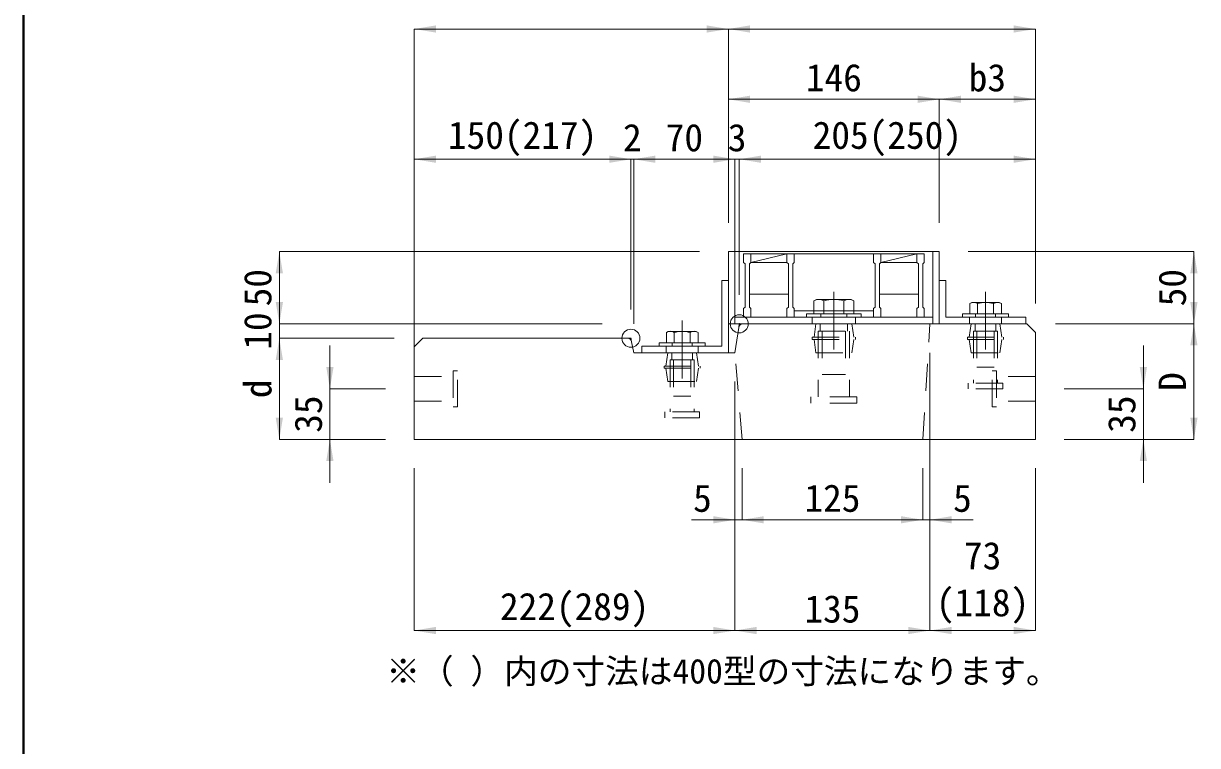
# Model space of a CAD drawing. Units: millimetres, scale not verified, with parts at other scales. Extents: x 58559 to 106559, y -58351 to -47326.
# Drawn here: x 68859 to 70484, y -53641 to -52641 of the extents above; entities that cross this region are included whole.
import ezdxf
from ezdxf.enums import TextEntityAlignment as Align

# ---------------------------------------------------------------- set-up
doc = ezdxf.new("R2010")
doc.units = ezdxf.units.MM
doc.header["$LTSCALE"] = 50
doc.header["$PDMODE"] = 32
doc.header["$PDSIZE"] = 25
doc.linetypes.add('CHAIN', pattern=[18.5, 12, -1.5, 3.5, -1.5])
doc.linetypes.add('USER2', pattern=[1.35, 0.75, -0.6])
for name, color, linetype, lineweight in [('インサート', 92, 'USER2', 9), ('グレーチング', 7, 'Continuous', 9), ('作業エリア', 11, 'Continuous', 13), ('受枠', 3, 'Continuous', 9), ('図枠', 7, 'Continuous', 5), ('寸法線', 7, 'Continuous', 13), ('文字', 41, 'Continuous', 13), ('本体', 2, 'Continuous', 13)]:
    doc.layers.add(name, color=color, linetype=linetype, lineweight=lineweight)
doc.styles.add('ＭＳ ゴシック', font='')
doc.styles.get('ＭＳ ゴシック').set_extended_font_data('MS Gothic')

# ---------------------------------------------------------------- blocks, each defined once
blk = doc.blocks.new('filled_arrow')
at = {"color": 0, "linetype": 'Continuous', "lineweight": -2}
blk.add_solid([(7.5, 1.25), (0, 0), (7.5, -1.25)], dxfattribs=at)

msp = doc.modelspace()

# ---------------------------------------------------------------- linework, layer by layer
at = {"layer": 'インサート', "linetype": 'Continuous', "lineweight": 13}
for p, q in [((69956.87, -53023.48), (69953.15, -53025.17)), ((70004.84, -53023.48), (69956.87, -53023.48)), ((70004.84, -53023.48), (70008.55, -53025.17)), ((69953.15, -53025.17), (69953.15, -53043.48)), ((70008.55, -53025.17), (70008.55, -53043.48)), ((70171.89, -53027.48), (70168.95, -53029.17)), ((70168.95, -53029.17), (70168.95, -53043.48)), ((70171.89, -53027.48), (70209.82, -53027.48)), ((70209.82, -53027.48), (70212.75, -53029.17)), ((70212.75, -53029.17), (70212.75, -53043.48)), ((70008.55, -53043.48), (69953.15, -53043.48)), ((70168.95, -53043.48), (70212.75, -53043.48)), ((69751.89, -53067.48), (69748.95, -53069.17)), ((69748.95, -53069.17), (69748.95, -53083.48)), ((69751.89, -53067.48), (69789.82, -53067.48)), ((69789.82, -53067.48), (69792.75, -53069.17)), ((69792.75, -53069.17), (69792.75, -53083.48)), ((69748.95, -53083.48), (69792.75, -53083.48))]:
    msp.add_line(p, q, dxfattribs=at)
at = {"layer": 'インサート', "linetype": 'Continuous', "lineweight": 5}
for p, q in [((69967, -53025.17), (69967, -53043.48)), ((69994.7, -53025.17), (69994.7, -53043.48)), ((70179.9, -53029.17), (70179.9, -53043.48)), ((70201.8, -53029.17), (70201.8, -53043.48)), ((69759.9, -53069.17), (69759.9, -53083.48)), ((69781.8, -53069.17), (69781.8, -53083.48))]:
    msp.add_line(p, q, dxfattribs=at)
at = {"layer": 'インサート', "linetype": 'Continuous'}
for p, q in [((70018.85, -53043.48), (69942.85, -53043.48)), ((69942.85, -53043.48), (69942.85, -53048.08)), ((70018.85, -53048.08), (69942.85, -53048.08)), ((70018.85, -53043.48), (70018.85, -53048.08)), ((70158.85, -53043.48), (70222.85, -53043.48)), ((70158.85, -53043.48), (70158.85, -53048.08)), ((70158.85, -53048.08), (70222.85, -53048.08)), ((70222.85, -53043.48), (70222.85, -53048.08)), ((69738.85, -53083.48), (69802.85, -53083.48)), ((69738.85, -53083.48), (69738.85, -53088.08)), ((69738.85, -53088.08), (69802.85, -53088.08)), ((69802.85, -53083.48), (69802.85, -53088.08))]:
    msp.add_line(p, q, dxfattribs=at)
at = {"layer": 'インサート'}
for p, q in [((69953.35, -53075.58), (69955.85, -53057.08)), ((69955.85, -53057.08), (70005.85, -53057.08)), ((69961.95, -53057.08), (69961.95, -53067.08)), ((69962.85, -53043.48), (69962.85, -53048.08)), ((69998.85, -53043.48), (69998.85, -53048.08)), ((69999.75, -53057.08), (69999.75, -53067.08)), ((70008.35, -53075.58), (70005.85, -53057.08)), ((70168.35, -53075.58), (70170.85, -53057.08)), ((70170.85, -53057.08), (70210.85, -53057.08)), ((70176.6, -53057.08), (70176.6, -53067.08)), ((70176.85, -53043.48), (70176.85, -53048.08)), ((70204.85, -53043.48), (70204.85, -53048.08)), ((70205.1, -53057.08), (70205.1, -53067.08)), ((70213.35, -53075.58), (70210.85, -53057.08)), ((69959.05, -53067.08), (70002.65, -53067.08)), ((69959.05, -53067.08), (69959.05, -53158.08)), ((69964.85, -53067.08), (69964.85, -53127.08)), ((69996.85, -53067.08), (69996.85, -53127.08)), ((70002.65, -53067.08), (70002.65, -53158.08)), ((70174.35, -53067.08), (70207.35, -53067.08)), ((70174.35, -53067.08), (70174.35, -53139.08)), ((70178.85, -53067.08), (70178.85, -53117.08)), ((70202.85, -53067.08), (70202.85, -53117.08)), ((70207.35, -53067.08), (70207.35, -53139.08)), ((69756.85, -53083.48), (69756.85, -53088.08)), ((69784.85, -53083.48), (69784.85, -53088.08)), ((69950.85, -53075.58), (70010.85, -53075.58)), ((69950.85, -53075.58), (69950.85, -53078.58)), ((69950.85, -53078.58), (70010.85, -53078.58)), ((69953.35, -53078.58), (69955.85, -53097.08)), ((70008.35, -53078.58), (70005.85, -53097.08)), ((70010.85, -53075.58), (70010.85, -53078.58)), ((70165.85, -53075.58), (70215.85, -53075.58)), ((70165.85, -53075.58), (70165.85, -53078.58)), ((70165.85, -53078.58), (70215.85, -53078.58)), ((70168.35, -53078.58), (70170.85, -53097.08)), ((70213.35, -53078.58), (70210.85, -53097.08)), ((70215.85, -53075.58), (70215.85, -53078.58)), ((69748.35, -53115.58), (69750.85, -53097.08)), ((69750.85, -53097.08), (69790.85, -53097.08)), ((69756.6, -53097.08), (69756.6, -53107.08)), ((69785.1, -53097.08), (69785.1, -53107.08)), ((69793.35, -53115.58), (69790.85, -53097.08)), ((69955.85, -53097.08), (70005.85, -53097.08)), ((70170.85, -53097.08), (70210.85, -53097.08)), ((69459.85, -53122.08), (69453.85, -53122.08)), ((69453.85, -53122.08), (69453.85, -53172.08)), ((69459.85, -53172.08), (69459.85, -53122.08)), ((69745.85, -53115.58), (69795.85, -53115.58)), ((69745.85, -53115.58), (69745.85, -53118.58)), ((69745.85, -53118.58), (69795.85, -53118.58)), ((69748.35, -53118.58), (69750.85, -53137.08)), ((69754.35, -53107.08), (69787.35, -53107.08)), ((69754.35, -53107.08), (69754.35, -53179.08)), ((69758.85, -53107.08), (69758.85, -53157.08)), ((69782.85, -53107.08), (69782.85, -53157.08)), ((69787.35, -53107.08), (69787.35, -53179.08)), ((69793.35, -53118.58), (69790.85, -53137.08)), ((69795.85, -53115.58), (69795.85, -53118.58)), ((70178.85, -53117.08), (70202.85, -53117.08)), ((70199.85, -53122.08), (70205.85, -53122.08)), ((70199.85, -53172.08), (70199.85, -53122.08)), ((70205.85, -53122.08), (70205.85, -53172.08)), ((69399.85, -53130.08), (69453.85, -53130.08)), ((69399.85, -53130.08), (69399.85, -53164.08)), ((69750.85, -53137.08), (69790.85, -53137.08)), ((69964.85, -53127.08), (69996.85, -53127.08)), ((70259.85, -53130.08), (70205.85, -53130.08)), ((70259.85, -53130.08), (70259.85, -53164.08)), ((70166.85, -53147.08), (70166.85, -53139.08)), ((70214.85, -53139.08), (70166.85, -53139.08)), ((70214.85, -53147.08), (70166.85, -53147.08)), ((70214.85, -53139.08), (70214.85, -53147.08)), ((69399.85, -53164.08), (69453.85, -53164.08)), ((69758.85, -53157.08), (69782.85, -53157.08)), ((69948.85, -53167.08), (69948.85, -53158.08)), ((70012.85, -53158.08), (69948.85, -53158.08)), ((70012.85, -53167.08), (69948.85, -53167.08)), ((70012.85, -53158.08), (70012.85, -53167.08)), ((70259.85, -53164.08), (70205.85, -53164.08)), ((69453.85, -53172.08), (69459.85, -53172.08)), ((69746.85, -53187.08), (69746.85, -53179.08)), ((69794.85, -53179.08), (69746.85, -53179.08)), ((69794.85, -53187.08), (69746.85, -53187.08)), ((69794.85, -53179.08), (69794.85, -53187.08)), ((70205.85, -53172.08), (70199.85, -53172.08))]:
    msp.add_line(p, q, dxfattribs=at)
at = {"layer": 'インサート', "linetype": 'Continuous', "lineweight": 5}
for centre, radius, start, end in [((69960.08, -53038.48), 15, 62.50883, 117.49117), ((69980.85, -53080.94), 57.47, 76.05376, 103.94624), ((70001.63, -53038.48), 15, 62.50883, 117.49117), ((70174.43, -53037.17), 9.7, 55.61575, 124.38425), ((70190.85, -53063.71), 36.24, 72.41205, 107.58795), ((70207.28, -53037.17), 9.7, 55.61575, 124.38425), ((69754.43, -53077.17), 9.7, 55.61575, 124.38425), ((69770.85, -53103.71), 36.24, 72.41205, 107.58795), ((69787.28, -53077.17), 9.7, 55.61575, 124.38425)]:
    msp.add_arc(centre, radius, start, end, dxfattribs=at)
at = {"layer": 'グレーチング'}
for p, q in [((69855.85, -52960.08), (69855.85, -52972.08)), ((69855.85, -52960.08), (70105.85, -52960.08)), ((69855.85, -52972.08), (69857.85, -52974.08)), ((69857.85, -52974.08), (69857.85, -53034.08)), ((69865.85, -52972.08), (69863.85, -52974.08)), ((69863.85, -52974.08), (69863.85, -53034.08)), ((69865.85, -52960.08), (69865.85, -52972.08)), ((69865.85, -52972.08), (69915.85, -52960.08)), ((69865.85, -52972.08), (69915.85, -52972.08)), ((69915.85, -52960.08), (69915.85, -52972.08)), ((69915.85, -52972.08), (69917.85, -52974.08)), ((69917.85, -52974.08), (69917.85, -53034.08)), ((69925.85, -52972.08), (69923.85, -52974.08)), ((69923.85, -52974.08), (69923.85, -53034.08)), ((69925.85, -52960.08), (69925.85, -52972.08)), ((70035.85, -52960.08), (70035.85, -52972.08)), ((70035.85, -52972.08), (70037.85, -52974.08)), ((70037.85, -52974.08), (70037.85, -53034.08)), ((70045.85, -52972.08), (70043.85, -52974.08)), ((70043.85, -52974.08), (70043.85, -53034.08)), ((70045.85, -52972.08), (70095.85, -52960.08)), ((70045.85, -52960.08), (70045.85, -52972.08)), ((70045.85, -52972.08), (70095.85, -52972.08)), ((70095.85, -52960.08), (70095.85, -52972.08)), ((70095.85, -52972.08), (70097.85, -52974.08)), ((70097.85, -52974.08), (70097.85, -53034.08)), ((70105.85, -52972.08), (70103.85, -52974.08)), ((70103.85, -52974.08), (70103.85, -53034.08)), ((70105.85, -52960.08), (70105.85, -52972.08)), ((69917.85, -53016.08), (69863.85, -53016.08)), ((70097.85, -53016.08), (70043.85, -53016.08)), ((69855.85, -53036.08), (69857.85, -53034.08)), ((69855.85, -53048.08), (69855.85, -53036.08)), ((69865.85, -53036.08), (69863.85, -53034.08)), ((69865.85, -53048.08), (69865.85, -53036.08)), ((69915.85, -53036.08), (69917.85, -53034.08)), ((69915.85, -53048.08), (69915.85, -53036.08)), ((69925.85, -53036.08), (69923.85, -53034.08)), ((69925.85, -53048.08), (69925.85, -53036.08)), ((70035.85, -53039.08), (69925.85, -53039.08)), ((70035.85, -53036.08), (70037.85, -53034.08)), ((70035.85, -53048.08), (70035.85, -53036.08)), ((70045.85, -53036.08), (70043.85, -53034.08)), ((70045.85, -53048.08), (70045.85, -53036.08)), ((70095.85, -53036.08), (70097.85, -53034.08)), ((70095.85, -53048.08), (70095.85, -53036.08)), ((70105.85, -53036.08), (70103.85, -53034.08)), ((70105.85, -53048.08), (70105.85, -53036.08)), ((69855.85, -53048.08), (69865.85, -53048.08)), ((69915.85, -53048.08), (69925.85, -53048.08)), ((70035.85, -53048.08), (70045.85, -53048.08)), ((70095.85, -53048.08), (70105.85, -53048.08))]:
    msp.add_line(p, q, dxfattribs=at)
at = {"layer": '作業エリア'}
for p, q in [((69849.09, -53062.19), (69849.85, -53057.08)), ((69849.85, -53057.08), (69855.02, -53057.08)), ((69694.94, -53077.08), (69699.85, -53077.08)), ((69699.85, -53077.08), (69700.82, -53081.9))]:
    msp.add_line(p, q, dxfattribs=at)
for p in [(69849.85, -53057.08), (69699.85, -53077.08)]:
    msp.add_point(p, dxfattribs=at)
at = {"layer": '受枠'}
for p, q in [((69834.85, -52957.08), (70126.85, -52957.08)), ((69834.85, -52957.08), (69834.85, -53097.08)), ((69843.85, -52957.08), (69843.85, -53057.08)), ((70117.85, -52957.08), (70117.85, -53057.08)), ((70126.85, -52957.08), (70126.85, -53057.08)), ((69825.85, -53088.08), (69825.85, -52997.08)), ((69825.85, -52997.08), (69834.85, -52997.08)), ((70135.85, -52997.08), (70126.85, -52997.08)), ((70135.85, -53048.08), (70135.85, -52997.08)), ((69834.85, -53057.08), (70246.85, -53057.08)), ((69843.85, -53048.08), (70117.85, -53048.08)), ((70246.85, -53048.08), (70135.85, -53048.08)), ((70246.85, -53057.08), (70246.85, -53048.08)), ((69714.85, -53097.08), (69714.85, -53088.08)), ((69714.85, -53088.08), (69825.85, -53088.08)), ((69834.85, -53097.08), (69714.85, -53097.08))]:
    msp.add_line(p, q, dxfattribs=at)
at = {"layer": '受枠', "linetype": 'CHAIN'}
for p, q in [((69980.85, -53012.58), (69980.85, -53092.58)), ((70190.85, -53012.58), (70190.85, -53092.58)), ((69770.85, -53052.58), (69770.85, -53132.58))]:
    msp.add_line(p, q, dxfattribs=at)
at = {"layer": '受枠', "linetype": 'USER2'}
for p, q in [((69950.85, -53048.08), (69950.85, -53057.08)), ((70010.85, -53048.08), (70010.85, -53057.08)), ((70168.85, -53048.08), (70168.85, -53057.08)), ((70212.85, -53048.08), (70212.85, -53057.08)), ((69748.85, -53088.08), (69748.85, -53097.08)), ((69792.85, -53088.08), (69792.85, -53097.08))]:
    msp.add_line(p, q, dxfattribs=at)
at = {"layer": '図枠', "lineweight": 40}
msp.add_line((68858.8, -49581.45), (68858.8, -55121.45), dxfattribs=at)
at = {"layer": '寸法線'}
for p, q in [((69399.85, -52648.96), (69834.85, -52648.96)), ((69399.85, -53049.08), (69399.85, -52648.96)), ((69834.85, -52917.08), (69834.85, -52648.96)), ((69834.85, -52648.96), (70259.85, -52648.96)), ((69834.85, -52917.08), (69834.85, -52648.96)), ((70259.85, -53029.08), (70259.85, -52648.96)), ((69834.85, -52746.25), (70126.85, -52746.25)), ((69834.85, -52917.08), (69834.85, -52746.25)), ((70126.85, -52917.08), (70126.85, -52746.25)), ((70126.85, -52746.25), (70259.85, -52746.25)), ((70126.85, -52917.08), (70126.85, -52746.25)), ((70259.85, -53029.08), (70259.85, -52746.25)), ((69699.85, -52829.22), (69399.85, -52829.22)), ((69399.85, -53177.08), (69399.85, -52829.22)), ((69763.85, -52829.22), (69639.85, -52829.22)), ((69699.85, -53037.08), (69699.85, -52829.22)), ((69699.85, -53037.08), (69699.85, -52829.22)), ((69703.85, -52829.22), (69843.85, -52829.22)), ((69703.85, -53057.08), (69703.85, -52829.22)), ((69703.85, -53057.08), (69703.85, -52829.22)), ((69909.85, -52829.22), (69783.85, -52829.22)), ((69843.85, -53057.08), (69843.85, -52829.22)), ((69843.85, -53057.08), (69843.85, -52829.22)), ((69849.85, -53017.08), (69849.85, -52829.22)), ((69849.85, -52829.22), (70259.85, -52829.22)), ((69849.85, -53017.08), (69849.85, -52829.22)), ((70259.85, -53029.08), (70259.85, -52829.22)), ((69213.06, -53057.08), (69213.06, -52957.08)), ((69794.85, -52957.08), (69213.06, -52957.08)), ((70166.85, -52957.08), (70479.33, -52957.08)), ((70479.33, -53057.08), (70479.33, -52957.08)), ((69213.06, -53137.08), (69213.06, -52997.08)), ((69659.85, -53057.08), (69213.06, -53057.08)), ((69659.85, -53057.08), (69213.06, -53057.08)), ((70287.85, -53057.08), (70479.33, -53057.08)), ((70287.85, -53057.08), (70479.33, -53057.08)), ((70479.33, -53217.08), (70479.33, -53057.08)), ((69213.06, -53217.08), (69213.06, -53077.08)), ((69371.85, -53077.08), (69213.06, -53077.08)), ((69371.85, -53077.08), (69213.06, -53077.08)), ((69283.06, -53277.08), (69283.06, -53087.08)), ((70409.33, -53277.08), (70409.33, -53087.08)), ((70113.85, -53097.08), (70113.85, -53481.66)), ((70113.85, -53097.08), (70113.85, -53481.66)), ((70113.85, -53097.08), (70113.85, -53328.35)), ((69843.85, -53137.08), (69843.85, -53481.66)), ((69843.85, -53137.08), (69843.85, -53481.66)), ((69843.85, -53137.08), (69843.85, -53328.35)), ((69359.85, -53147.08), (69283.06, -53147.08)), ((70299.85, -53147.08), (70409.33, -53147.08)), ((69359.85, -53217.08), (69213.06, -53217.08)), ((69359.85, -53217.08), (69283.06, -53217.08)), ((70299.85, -53217.08), (70409.33, -53217.08)), ((70299.85, -53217.08), (70479.33, -53217.08)), ((69399.85, -53257.08), (69399.85, -53481.66)), ((69853.85, -53257.08), (69853.85, -53328.35)), ((69853.85, -53257.08), (69853.85, -53328.35)), ((70103.85, -53257.08), (70103.85, -53328.35)), ((70103.85, -53257.08), (70103.85, -53328.35)), ((70259.85, -53257.08), (70259.85, -53481.66)), ((69913.85, -53328.35), (69783.85, -53328.35)), ((69853.85, -53328.35), (70103.85, -53328.35)), ((70043.85, -53328.35), (70173.85, -53328.35)), ((69843.85, -53481.66), (69399.85, -53481.66)), ((69843.85, -53481.66), (70113.85, -53481.66)), ((70113.85, -53481.66), (70259.85, -53481.66))]:
    msp.add_line(p, q, dxfattribs=at)
at = {"layer": '本体'}
for p, q in [((69855.02, -53057.08), (70247.85, -53057.08)), ((70247.85, -53057.08), (70259.85, -53069.08)), ((69849.09, -53062.19), (69843.85, -53097.08)), ((70259.85, -53069.08), (70259.85, -53217.08)), ((69399.85, -53089.08), (69411.85, -53077.08)), ((69399.85, -53089.08), (69399.85, -53217.08)), ((69411.85, -53077.08), (69694.94, -53077.08)), ((69700.82, -53081.9), (69703.85, -53097.08)), ((69703.85, -53097.08), (69843.85, -53097.08)), ((69399.85, -53217.08), (70259.85, -53217.08))]:
    msp.add_line(p, q, dxfattribs=at)
at = {"layer": '本体', "linetype": 'USER2', "lineweight": 15}
for p, q in [((70103.85, -53217.08), (70113.85, -53057.08)), ((69853.85, -53217.08), (69843.85, -53097.08))]:
    msp.add_line(p, q, dxfattribs=at)
at = {"layer": '本体'}
for centre, start, end in [((69855.02, -53063.08), 90, 171.46923), ((69694.94, -53083.08), 11.30993, 90)]:
    msp.add_arc(centre, 6, start, end, dxfattribs=at)

# ---------------------------------------------------------------- block references
at = {"layer": '寸法線', "xscale": 4, "yscale": 4}
for p in [(69399.85, -52648.96), (69834.85, -52648.96), (69834.85, -52746.25), (70126.85, -52746.25), (69399.85, -52829.22), (69703.85, -52829.22), (69703.85, -52829.22), (69849.85, -52829.22), (69849.85, -52829.22), (69853.85, -53328.35), (69853.85, -53328.35), (70113.85, -53328.35), (69399.85, -53481.66), (69843.85, -53481.66), (70113.85, -53481.66)]:
    msp.add_blockref('filled_arrow', p, dxfattribs=at)
for p, rotation in [((69834.85, -52648.96), 180), ((70259.85, -52648.96), 180), ((70126.85, -52746.25), 180), ((70259.85, -52746.25), 180), ((69699.85, -52829.22), 180), ((69699.85, -52829.22), 180), ((69843.85, -52829.22), 180), ((69843.85, -52829.22), 180), ((70259.85, -52829.22), 180), ((69213.06, -52957.08), 270), ((70479.33, -52957.08), 270), ((69213.06, -53057.08), 90), ((69213.06, -53057.08), 90), ((70479.33, -53057.08), 90), ((70479.33, -53057.08), 270), ((69213.06, -53077.08), 270), ((69213.06, -53077.08), 270), ((69283.06, -53147.08), 90), ((70409.33, -53147.08), 90), ((69213.06, -53217.08), 90), ((70479.33, -53217.08), 90), ((69283.06, -53217.08), 270), ((70409.33, -53217.08), 270), ((69843.85, -53328.35), 180), ((70103.85, -53328.35), 180), ((70103.85, -53328.35), 180), ((69843.85, -53481.66), 180), ((70113.85, -53481.66), 180), ((70259.85, -53481.66), 180)]:
    msp.add_blockref('filled_arrow', p, dxfattribs=dict(at, rotation=rotation))

# ---------------------------------------------------------------- texts
at = {"layer": '寸法線', "style": 'ＭＳ ゴシック'}
for s, p in [('146', (69980.85, -52716.25)), ('b3', (70193.35, -52716.25)), ('150(217)', (69549.85, -52795.87)), ('2', (69701.85, -52799.22)), ('70', (69773.85, -52799.22)), ('3', (69846.85, -52799.22)), ('205(250)', (70054.85, -52795.87)), ('5', (69798.85, -53298.35)), ('125', (69978.85, -53298.35)), ('5', (70158.85, -53298.35)), ('222(289)', (69621.85, -53448.31)), ('135', (69978.85, -53451.66))]:
    msp.add_text(s, height=37.98, dxfattribs=at).set_placement(p, align=Align.MIDDLE_CENTER)
for s, p in [('50', (69183.06, -53007.08)), ('50', (70449.33, -53007.08)), ('10', (69183.06, -53067.08)), ('d', (69183.06, -53147.08)), ('D', (70449.33, -53137.08)), ('35', (69253.06, -53182.08)), ('35', (70379.33, -53182.08))]:
    msp.add_text(s, height=37.98, rotation=90, dxfattribs=at).set_placement(p, align=Align.MIDDLE_CENTER)
for s, p in [('73', (70160.95, -53408.38)), ('(118)', (70122.1, -53473.38))]:
    msp.add_text(s, height=37.98, dxfattribs=at).set_placement(p, align=Align.BOTTOM_LEFT)
at = {"layer": '文字', "style": 'ＭＳ ゴシック'}
msp.add_text('※（ ）内の寸法は400型の寸法になります。', height=34.18, dxfattribs=at).set_placement((69361.18, -53565.25), align=Align.BOTTOM_LEFT)

doc.saveas('drawing.dxf')
